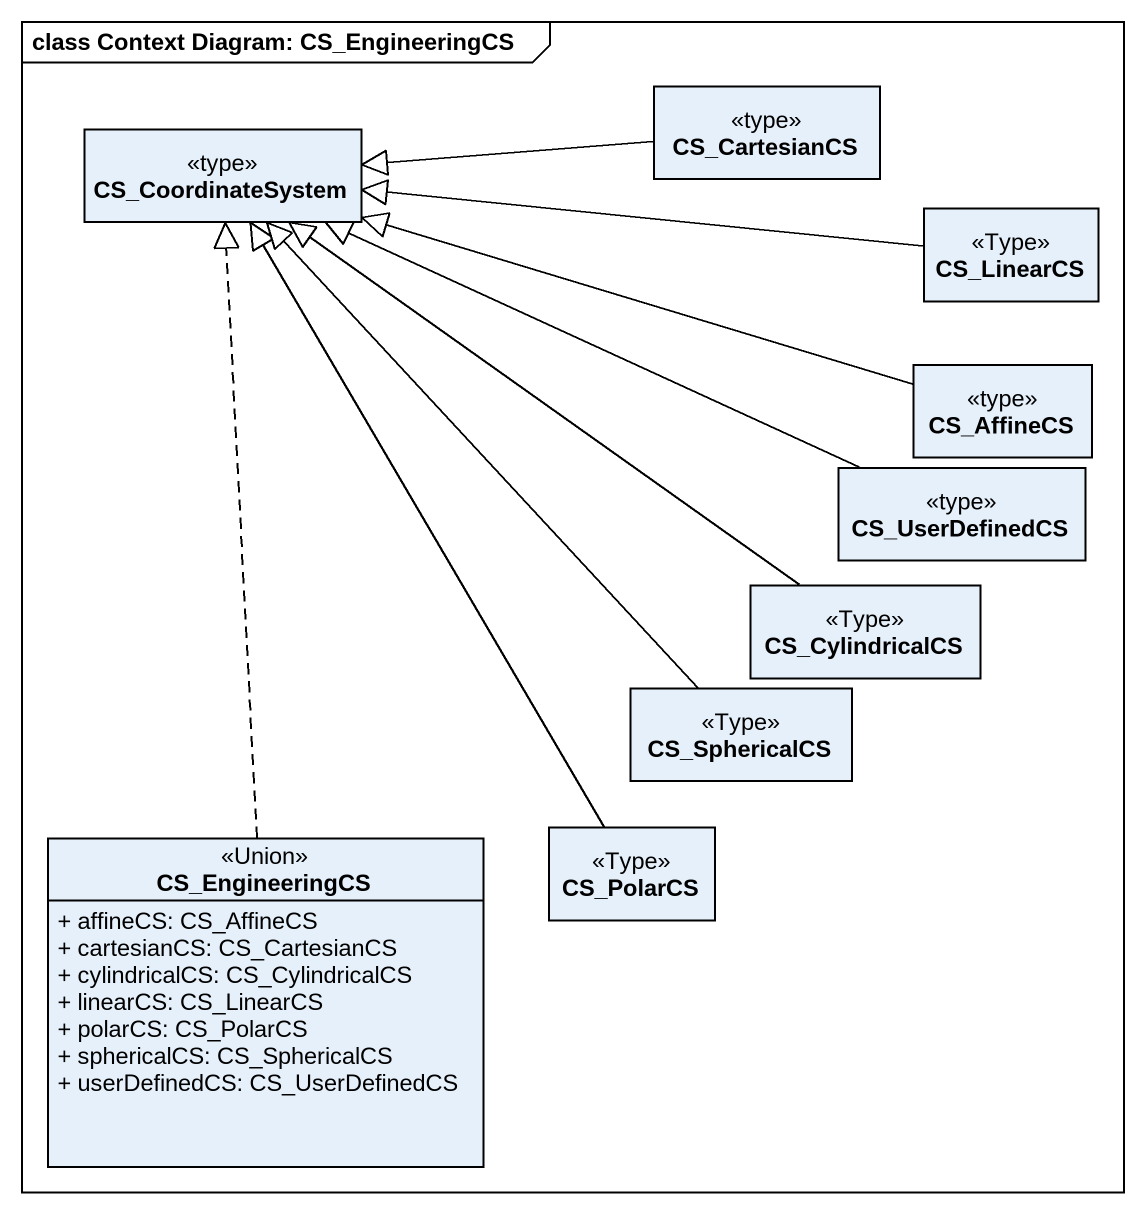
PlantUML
@startuml
mainframe class Context Diagram: CS_EngineeringCS
hide circle
hide empty members
skinparam classAttributeIconSize 0
class CS_CoordinateSystem <<type>>
class CS_CartesianCS <<type>>
class CS_LinearCS <<Type>>
class CS_AffineCS <<type>>
class CS_UserDefinedCS <<type>>
class CS_CylindricalCS <<Type>>
class CS_SphericalCS <<Type>>
class CS_EngineeringCS <<Union>> {
  + affineCS: CS_AffineCS
  + cartesianCS: CS_CartesianCS
  + cylindricalCS: CS_CylindricalCS
  + linearCS: CS_LinearCS
  + polarCS: CS_PolarCS
  + sphericalCS: CS_SphericalCS
  + userDefinedCS: CS_UserDefinedCS
}
class CS_PolarCS <<Type>>
CS_CartesianCS -left-|> CS_CoordinateSystem
CS_LinearCS -left-|> CS_CoordinateSystem
CS_AffineCS -left-|> CS_CoordinateSystem
CS_UserDefinedCS -left-|> CS_CoordinateSystem
CS_CylindricalCS -up-|> CS_CoordinateSystem
CS_SphericalCS -up-|> CS_CoordinateSystem
CS_EngineeringCS .up.|> CS_CoordinateSystem
CS_PolarCS -up-|> CS_CoordinateSystem
@enduml
